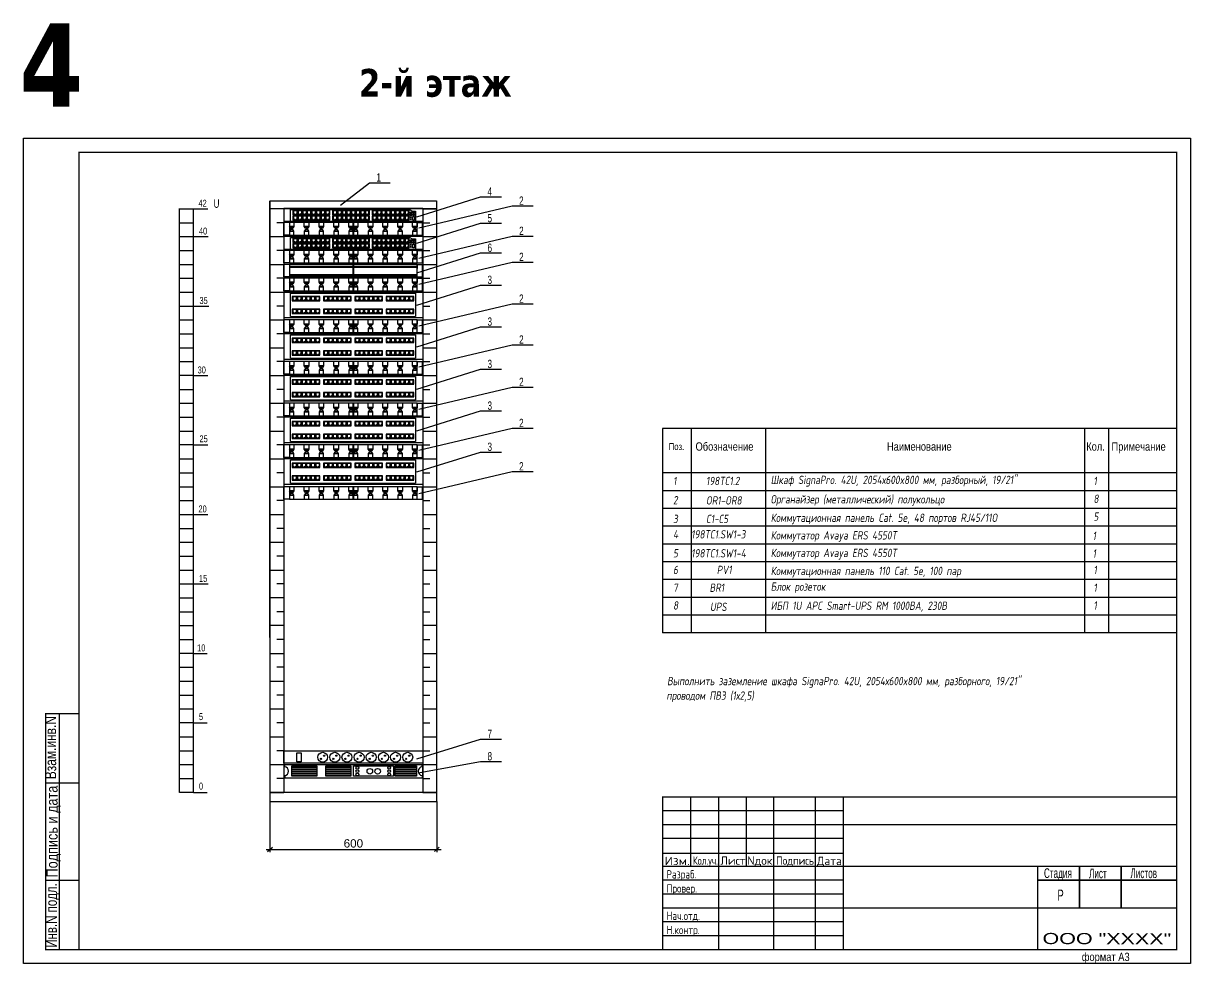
# Model space of a CAD drawing. Header units: millimetres. Extents: x -466220 to -232124, y 35058 to 70175.
# Drawn here: x -232543.7 to -232123.7, y 35412.9 to 35751.3 of the extents above; entities that cross this region are included whole.
import ezdxf
from ezdxf.enums import TextEntityAlignment as Align

# ---------------------------------------------------------------- set-up
doc = ezdxf.new("R2010")
doc.units = ezdxf.units.MM
doc.layers.get('Defpoints').update_dxf_attribs({"color": 111})
for name, color, linetype in [('01СКС', 7, 'Continuous'), ('RACK', 7, 'Continuous'), ('sheet', 7, 'Continuous'), ('ПОЖАРНЫЙ', 10, 'Continuous')]:
    doc.layers.add(name, color=color, linetype=linetype)
doc.layers.add('Бетон', color=3, linetype='Continuous', lineweight=30)
doc.styles.add('GOST 2.304', font='cs_gost2304.shx', dxfattribs={"oblique": 9, "height": 3})
doc.styles.add('my', font='verdanab.ttf', dxfattribs={"width": 0.8, "height": 5})
doc.styles.get("Standard").update_dxf_attribs({"font": 'arial.ttf'})

# ---------------------------------------------------------------- blocks, each defined once
blk = doc.blocks.new('*U39')
for p, q in [((0, 297), (420, 297)), ((0, 0), (0, 297)), ((420, 297), (420, 0)), ((420, 0), (0, 0))]:
    blk.add_line(p, q)
at = {"const_width": 0.5}
for points in [[(415, 5), (415, 292), (20, 292), (20, 5), (415, 5)], [(8, 5), (13, 5), (13, 90), (8, 90)]]:
    blk.add_lwpolyline(points, close=True, dxfattribs=at)
for points, const_width in [([(13, 90), (20, 90)], 0.5), ([(8, 65), (20, 65)], 0.5), ([(230, 5), (230, 60), (415, 60)], 0.5), ([(295, 5), (295, 60)], 0.5), ([(295, 50.01), (415, 50.01)], 0.5), ([(230, 39.65), (295, 39.65)], 0.5), ([(230, 35), (415, 35)], 0.5), ([(365, 5), (365, 35)], 0.5), ([(380, 35), (380, 20)], 0.6), ([(395, 35), (395, 20)], 0.6), ([(8, 30), (20, 30)], 0.5), ([(365, 30), (415, 30)], 0.6), ([(295, 20), (415, 20)], 0.5), ([(13, 5), (20, 5)], 0.5)]:
    blk.add_lwpolyline(points, dxfattribs=dict(const_width=const_width))
for points in [[(240.21, 35), (240.21, 60)], [(250.22, 5), (250.22, 60)], [(260.23, 35), (260.23, 60)], [(270, 5), (270, 60)], [(285, 5), (285, 60)], [(295, 55), (230, 55)], [(295, 50), (230, 50)], [(295, 45), (230, 45)], [(295, 30), (230, 30)], [(295, 25), (230, 25)], [(295, 20), (230, 20)], [(295, 15), (230, 15)], [(295, 10), (230, 10)]]:
    blk.add_lwpolyline(points)
for s, rotation, width, p, p2 in [('Взам.инв.N', 90, 0.768053, (11.81, 66.37), (11.81, 89.07)), ('Подпись и дата', 90, 0.815322, (12.33, 31.02), (12.33, 64.04)), ('Инв.N подл.', 90, 0.739047, (12.07, 5.73), (12.07, 28.95)), ('ООО "ХХХХ"', 359.8588, 1.383625, (366.69, 7.05), (413, 6.93))]:
    blk.add_text(s, height=4, rotation=rotation, dxfattribs=dict(width=width)).set_placement(p, p2, align=Align.FIT)
at = {"style": 'GOST 2.304'}
for s, width, p, p2 in [('Изм.', 1.185621, (230.73, 35.46), (239.8, 35.46)), ('Кол.уч.', 0.703101, (240.88, 35.58), (249.95, 35.58)), ('Лист', 0.982344, (250.79, 35.58), (259.87, 35.58)), ('Nдок', 1.043678, (260.49, 35.58), (269.57, 35.58)), ('Подпись', 0.903483, (270.86, 35.58), (284.48, 35.58)), ('Дата', 0.8657, (285.55, 35.46), (294.51, 35.46))]:
    blk.add_text(s, height=3, dxfattribs=dict(at, width=width)).set_placement(p, p2, align=Align.FIT)
for s, p in [('Разраб.', (231.38, 30.64)), ('Провер.', (231.38, 25.57)), ('Нач.отд.', (231.38, 15.71)), ('Н.контр.', (231.38, 10.62))]:
    blk.add_text(s, height=3, dxfattribs=at).set_placement(p)
for s, height, width, p in [('Стадия', 3.5, 0.6, (367.23, 30.82)), ('Лист', 3.5, 0.6, (383.42, 30.69)), ('Листов', 3.5, 0.6, (398.34, 30.78)), ('Р', 4, 0.6, (372.1, 22.64)), ('формат А3', 3, 0.8, (380.83, 0.93))]:
    blk.add_text(s, height=height, dxfattribs=dict(width=width)).set_placement(p)
blk = doc.blocks.new('AP-_ANSCHLUSSDOSE___1_PORT', base_point=(39.334812, 265))
at = {"layer": 'RACK', "color": 7, "linetype": 'Continuous'}
for points in [[(41.413621, 267.172968), (37.363636, 267.172968), (37.363636, 263.301551), (41.413621, 263.301551)], [(40.363636, 264.4924), (41.063636, 264.4924), (41.063636, 266.7364), (37.863636, 266.7364), (37.863636, 264.4924), (38.413636, 264.4924), (38.413636, 263.9314), (39.09697, 263.9314), (39.09697, 263.619733), (39.74697, 263.619733), (39.74697, 263.946983), (40.363636, 263.9314)]]:
    blk.add_lwpolyline(points, close=True, dxfattribs=at)
blk = doc.blocks.new('SW 1')
at = {"linetype": 'Continuous'}
for p, q in [((1691.73, 1776.61), (1647.7, 1776.61)), ((1647.7, 1776.61), (1647.7, 1772.6)), ((1691.73, 1776.61), (1691.73, 1772.6)), ((1647.7, 1772.6), (1691.73, 1772.6))]:
    blk.add_line(p, q, dxfattribs=at)
at = {"ltscale": 100}
for points in [[(1687.69, 1775.5), (1688.26, 1775.5), (1688.26, 1775.09), (1687.69, 1775.09)], [(1688.52, 1775.5), (1689.09, 1775.5), (1689.09, 1775.09), (1688.52, 1775.09)], [(1687.69, 1774.89), (1688.26, 1774.89), (1688.26, 1774.48), (1687.69, 1774.48)], [(1688.52, 1774.89), (1689.09, 1774.89), (1689.09, 1774.48), (1688.52, 1774.48)], [(1688.54, 1774.12), (1689.07, 1774.12), (1689.07, 1773), (1688.54, 1773)]]:
    blk.add_lwpolyline(points, close=True, dxfattribs=at)
for centre in [(1687.94, 1773.94), (1687.94, 1773.29)]:
    blk.add_circle(centre, 0.186, dxfattribs=at)
at = {"layer": 'RACK'}
for p, q in [((1649.78, 1776.32), (1687.65, 1776.32)), ((1649.78, 1772.6), (1649.78, 1776.32)), ((1687.65, 1776.32), (1688.3, 1775.8)), ((1688.3, 1775.8), (1689.36, 1775.8)), ((1689.36, 1775.8), (1689.36, 1772.6))]:
    blk.add_line(p, q, dxfattribs=at)
at = {"layer": 'RACK', "xscale": 0.3599999999996726, "yscale": 0.3599999999996726, "zscale": 0.3599999999996726}
for p in [(1651.28, 1775.27), (1652.74, 1775.27), (1654.2, 1775.27), (1655.66, 1775.27), (1657.12, 1775.27), (1658.57, 1775.27), (1660.03, 1775.27), (1661.49, 1775.27), (1663.85, 1775.27), (1665.3, 1775.27), (1666.76, 1775.27), (1668.22, 1775.27), (1669.68, 1775.27), (1671.14, 1775.27), (1672.59, 1775.27), (1674.05, 1775.27), (1676.41, 1775.27), (1677.86, 1775.27), (1679.32, 1775.27), (1680.78, 1775.27), (1682.24, 1775.27), (1683.7, 1775.27), (1685.15, 1775.27), (1686.61, 1775.27), (1651.28, 1773.57), (1652.74, 1773.57), (1654.2, 1773.57), (1655.66, 1773.57), (1657.12, 1773.57), (1658.57, 1773.57), (1660.03, 1773.57), (1661.49, 1773.57), (1663.85, 1773.57), (1665.3, 1773.57), (1666.76, 1773.57), (1668.22, 1773.57), (1669.68, 1773.57), (1671.14, 1773.57), (1672.59, 1773.57), (1674.05, 1773.57), (1676.41, 1773.57), (1677.86, 1773.57), (1679.32, 1773.57), (1680.78, 1773.57), (1682.24, 1773.57), (1683.7, 1773.57), (1685.15, 1773.57), (1686.61, 1773.57)]:
    blk.add_blockref('AP-_ANSCHLUSSDOSE___1_PORT', p, dxfattribs=at)
blk = doc.blocks.new('организатор кабеля')
at = {"color": 7, "linetype": 'Continuous'}
for p, q in [((19.43, 0), (-19.49, 0)), ((-19.49, 0), (-19.49, -3.82)), ((-18.11, 0), (-18.11, -1.24)), ((-14.95, -1.24), (-14.95, 0)), ((-13.57, 0), (-13.57, -1.24)), ((-10.46, -1.24), (-10.46, 0)), ((-9.08, 0), (-9.08, -1.24)), ((-5.93, -1.24), (-5.93, 0)), ((-4.54, 0), (-4.54, -1.24)), ((-1.43, -1.24), (-1.43, 0)), ((-0.05, -3.82), (-0.05, 0)), ((-0.05, 0), (-0.05, -1.24)), ((0, 0), (0, -3.82)), ((0, -1.24), (0, 0)), ((1.38, 0), (1.38, -1.24)), ((4.54, -1.24), (4.54, 0)), ((5.92, 0), (5.92, -1.24)), ((9.03, -1.24), (9.03, 0)), ((10.41, 0), (10.41, -1.24)), ((13.56, -1.24), (13.56, 0)), ((14.94, 0), (14.94, -1.24)), ((18.05, -1.24), (18.05, 0)), ((19.43, -3.82), (19.43, 0)), ((19.43, 0), (19.43, -1.24)), ((-19.14, -1.74), (-19.49, -1.24)), ((-19.49, -1.24), (-18.11, -1.24)), ((-18.11, -1.24), (-19.49, -1.24)), ((-19.14, -2.09), (-19.49, -2.58)), ((-19.49, -2.58), (-18.11, -2.58)), ((-18.11, -2.58), (-19.49, -2.58)), ((-18.45, -1.74), (-19.14, -1.74)), ((-18.45, -2.09), (-19.14, -2.09)), ((-18.11, -1.24), (-18.45, -1.74)), ((-18.11, -2.58), (-18.45, -2.09)), ((-18.11, -3.82), (-18.11, -2.58)), ((-14.95, -1.24), (-13.57, -1.24)), ((-14.61, -1.74), (-14.95, -1.24)), ((-13.57, -1.24), (-14.95, -1.24)), ((-14.61, -2.09), (-14.95, -2.58)), ((-14.95, -2.58), (-13.57, -2.58)), ((-14.95, -2.58), (-14.95, -3.82)), ((-13.57, -2.58), (-14.95, -2.58)), ((-13.91, -1.74), (-14.61, -1.74)), ((-13.91, -2.09), (-14.61, -2.09)), ((-13.57, -1.24), (-13.91, -1.74)), ((-13.57, -2.58), (-13.91, -2.09)), ((-13.57, -3.82), (-13.57, -2.58)), ((-10.46, -1.24), (-9.08, -1.24)), ((-10.11, -1.74), (-10.46, -1.24)), ((-9.08, -1.24), (-10.46, -1.24)), ((-10.11, -2.09), (-10.46, -2.58)), ((-10.46, -2.58), (-9.08, -2.58)), ((-10.46, -2.58), (-10.46, -3.82)), ((-9.08, -2.58), (-10.46, -2.58)), ((-9.42, -1.74), (-10.11, -1.74)), ((-9.42, -2.09), (-10.11, -2.09)), ((-9.08, -1.24), (-9.42, -1.74)), ((-9.08, -2.58), (-9.42, -2.09)), ((-9.08, -3.82), (-9.08, -2.58)), ((-5.93, -1.24), (-4.54, -1.24)), ((-5.58, -1.74), (-5.93, -1.24)), ((-4.54, -1.24), (-5.93, -1.24)), ((-5.58, -2.09), (-5.93, -2.58)), ((-5.93, -2.58), (-4.54, -2.58)), ((-5.93, -2.58), (-5.93, -3.82)), ((-4.54, -2.58), (-5.93, -2.58)), ((-4.89, -1.74), (-5.58, -1.74)), ((-4.89, -2.09), (-5.58, -2.09)), ((-4.54, -1.24), (-4.89, -1.74)), ((-4.54, -2.58), (-4.89, -2.09)), ((-4.54, -3.82), (-4.54, -2.58)), ((-1.43, -1.24), (-0.05, -1.24)), ((-1.09, -1.74), (-1.43, -1.24)), ((-0.05, -1.24), (-1.43, -1.24)), ((-1.09, -2.09), (-1.43, -2.58)), ((-1.43, -2.58), (-0.05, -2.58)), ((-1.43, -2.58), (-1.43, -3.82)), ((-0.05, -2.58), (-1.43, -2.58)), ((-0.4, -1.74), (-1.09, -1.74)), ((-0.4, -2.09), (-1.09, -2.09)), ((-0.05, -1.24), (-0.4, -1.74)), ((-0.05, -2.58), (-0.4, -2.09)), ((-0.05, -3.82), (-0.05, -2.58)), ((0, -1.24), (1.38, -1.24)), ((0.35, -1.74), (0, -1.24)), ((1.38, -1.24), (0, -1.24)), ((0.35, -2.09), (0, -2.58)), ((0, -2.58), (1.38, -2.58)), ((0, -2.58), (0, -3.82)), ((1.38, -2.58), (0, -2.58)), ((1.04, -1.74), (0.35, -1.74)), ((1.04, -2.09), (0.35, -2.09)), ((1.38, -1.24), (1.04, -1.74)), ((1.38, -2.58), (1.04, -2.09)), ((1.38, -3.82), (1.38, -2.58)), ((4.54, -1.24), (5.92, -1.24)), ((4.88, -1.74), (4.54, -1.24)), ((5.92, -1.24), (4.54, -1.24)), ((4.88, -2.09), (4.54, -2.58)), ((4.54, -2.58), (5.92, -2.58)), ((4.54, -2.58), (4.54, -3.82)), ((5.92, -2.58), (4.54, -2.58)), ((5.57, -1.74), (4.88, -1.74)), ((5.57, -2.09), (4.88, -2.09)), ((5.92, -1.24), (5.57, -1.74)), ((5.92, -2.58), (5.57, -2.09)), ((5.92, -3.82), (5.92, -2.58)), ((9.03, -1.24), (10.41, -1.24)), ((9.37, -1.74), (9.03, -1.24)), ((10.41, -1.24), (9.03, -1.24)), ((9.37, -2.09), (9.03, -2.58)), ((9.03, -2.58), (10.41, -2.58)), ((9.03, -2.58), (9.03, -3.82)), ((10.41, -2.58), (9.03, -2.58)), ((10.06, -1.74), (9.37, -1.74)), ((10.06, -2.09), (9.37, -2.09)), ((10.41, -1.24), (10.06, -1.74)), ((10.41, -2.58), (10.06, -2.09)), ((10.41, -3.82), (10.41, -2.58)), ((13.56, -1.24), (14.94, -1.24)), ((13.91, -1.74), (13.56, -1.24)), ((14.94, -1.24), (13.56, -1.24)), ((13.91, -2.09), (13.56, -2.58)), ((13.56, -2.58), (14.94, -2.58)), ((13.56, -2.58), (13.56, -3.82)), ((14.94, -2.58), (13.56, -2.58)), ((14.6, -1.74), (13.91, -1.74)), ((14.6, -2.09), (13.91, -2.09)), ((14.94, -1.24), (14.6, -1.74)), ((14.94, -2.58), (14.6, -2.09)), ((14.94, -3.82), (14.94, -2.58)), ((18.05, -1.24), (19.43, -1.24)), ((18.4, -1.74), (18.05, -1.24)), ((19.43, -1.24), (18.05, -1.24)), ((18.4, -2.09), (18.05, -2.58)), ((18.05, -2.58), (19.43, -2.58)), ((18.05, -2.58), (18.05, -3.82)), ((19.43, -2.58), (18.05, -2.58)), ((19.09, -1.74), (18.4, -1.74)), ((19.09, -2.09), (18.4, -2.09)), ((19.43, -1.24), (19.09, -1.74)), ((19.43, -2.58), (19.09, -2.09)), ((19.43, -3.82), (19.43, -2.58)), ((-19.49, -3.82), (19.43, -3.82))]:
    blk.add_line(p, q, dxfattribs=at)
blk = doc.blocks.new('Организатор')
at = {"layer": '01СКС'}
for p, q in [((1647.71, 1803.7), (1647.71, 1807.68)), ((1649.46, 1807.68), (1647.71, 1807.68)), ((1689.92, 1807.68), (1691.67, 1807.68)), ((1691.67, 1803.7), (1691.67, 1807.68)), ((1649.46, 1803.7), (1647.71, 1803.7)), ((1689.92, 1803.7), (1691.67, 1803.7))]:
    blk.add_line(p, q, dxfattribs=at)
at = {"layer": '01СКС', "xscale": 1.039499999999776, "yscale": 1.039499999999776, "zscale": 1.039499999999776}
blk.add_blockref('организатор кабеля', (1669.72, 1807.68), dxfattribs=at)
blk = doc.blocks.new('upc 1u')
at = {"ltscale": 100}
for p, q in [((0, 0), (50, 0)), ((0.28, -0.77), (0.28, 0)), ((49.72, -0.77), (49.72, 0)), ((0.28, -3.99), (0.28, -4.76)), ((2.85, -0.8), (11.84, -0.8)), ((11.84, -1.06), (2.85, -1.06)), ((2.85, -1.52), (11.84, -1.52)), ((11.84, -1.78), (2.85, -1.78)), ((2.85, -2.23), (11.84, -2.23)), ((11.84, -2.49), (2.85, -2.49)), ((2.85, -2.95), (11.84, -2.95)), ((11.84, -3.2), (2.85, -3.2)), ((2.85, -3.66), (11.84, -3.66)), ((11.84, -3.92), (2.85, -3.92)), ((15.08, -0.8), (24.07, -0.8)), ((24.07, -1.06), (15.08, -1.06)), ((15.08, -1.52), (24.07, -1.52)), ((24.07, -1.78), (15.08, -1.78)), ((15.08, -2.23), (24.07, -2.23)), ((24.07, -2.49), (15.08, -2.49)), ((15.08, -2.95), (24.07, -2.95)), ((24.07, -3.2), (15.08, -3.2)), ((15.08, -3.66), (24.07, -3.66)), ((24.07, -3.92), (15.08, -3.92)), ((40.03, -0.8), (47.77, -0.8)), ((47.77, -1.06), (40.03, -1.06)), ((40.03, -1.52), (47.77, -1.52)), ((47.77, -1.78), (40.03, -1.78)), ((40.03, -2.23), (47.77, -2.23)), ((47.77, -2.49), (40.03, -2.49)), ((40.03, -2.95), (47.77, -2.95)), ((47.77, -3.2), (40.03, -3.2)), ((40.03, -3.66), (47.77, -3.66)), ((47.77, -3.92), (40.03, -3.92)), ((49.72, -3.99), (49.72, -4.76))]:
    blk.add_line(p, q, dxfattribs=at)
for points in [[(0, -4.76), (50, -4.76), (50, 0)], [(0, 0), (0, -4.76)]]:
    blk.add_lwpolyline(points)
at = {"color": 0}
for points in [[(11.84, -0.46), (11.84, -4.18), (2.85, -4.18), (2.85, -0.46)], [(24.07, -0.46), (24.07, -4.18), (15.08, -4.18), (15.08, -0.46)], [(39.38, -0.46), (39.38, -4.18), (24.99, -4.18), (24.99, -0.46)], [(47.77, -0.46), (47.77, -4.18), (40.03, -4.18), (40.03, -0.46)]]:
    blk.add_lwpolyline(points, close=True, dxfattribs=at)
for centre, radius in [((26.44, -1.17), 0.5), ((26.44, -2.38), 0.5), ((26.44, -3.56), 0.5), ((30.91, -2.42), 1), ((33.73, -2.42), 1), ((37.9, -1.17), 0.5), ((37.9, -2.38), 0.5), ((37.9, -3.56), 0.5)]:
    blk.add_circle(centre, radius, dxfattribs=at)
for centre, start, end in [((0, -2.38), 279.9115, 80.0885), ((50, -2.38), 99.9115, 260.0885)]:
    blk.add_arc(centre, 1.63, start, end, dxfattribs=at)
blk = doc.blocks.new('патч пан 48 п')
at = {"linetype": 'Continuous'}
for p, q in [((49.99, 0), (0, 0)), ((0, 0), (0, -9.12)), ((49.99, 0), (49.99, -9.12)), ((0, -9.12), (49.99, -9.12))]:
    blk.add_line(p, q, dxfattribs=at)
at = {"ltscale": 100}
blk.add_line((2.36, -8.71), (47.31, -8.71), dxfattribs=at)
at = {"layer": 'RACK'}
for p, q in [((2.36, -0.33), (47.31, -0.33)), ((2.36, -8.71), (2.36, -0.33)), ((47.31, -0.33), (47.31, -8.71))]:
    blk.add_line(p, q, dxfattribs=at)
at = {"layer": 'RACK', "xscale": 0.4087799999979325, "yscale": 0.4087799999979325, "zscale": 0.4087799999979325}
for p in [(3.82, -2.4), (5.48, -2.4), (7.13, -2.4), (8.79, -2.4), (10.44, -2.4), (12.1, -2.4), (15.07, -2.4), (16.73, -2.4), (18.38, -2.4), (20.04, -2.4), (21.69, -2.4), (23.35, -2.4), (26.32, -2.4), (27.98, -2.4), (29.63, -2.4), (31.29, -2.4), (32.94, -2.4), (34.6, -2.4), (37.57, -2.4), (39.23, -2.4), (40.88, -2.4), (42.54, -2.4), (44.19, -2.4), (45.85, -2.4), (3.82, -6.96), (5.48, -6.96), (7.13, -6.96), (8.79, -6.96), (10.44, -6.96), (12.1, -6.96), (15.07, -6.96), (16.73, -6.96), (18.38, -6.96), (20.04, -6.96), (21.69, -6.96), (23.35, -6.96), (26.32, -6.96), (27.98, -6.96), (29.63, -6.96), (31.29, -6.96), (32.94, -6.96), (34.6, -6.96), (37.57, -6.96), (39.23, -6.96), (40.88, -6.96), (42.54, -6.96), (44.19, -6.96), (45.85, -6.96)]:
    blk.add_blockref('AP-_ANSCHLUSSDOSE___1_PORT', p, dxfattribs=at)
blk = doc.blocks.new('110 IDC')
for p, q in [((0, -4.51), (0, 0)), ((1.99, 0), (0, 0)), ((47.93, 0), (49.92, 0)), ((49.92, -4.51), (49.92, 0)), ((1.99, -0.61), (24.93, -0.61)), ((1.99, -0.96), (24.93, -0.96)), ((1.99, -3.68), (24.93, -3.68)), ((1.99, -4.04), (24.93, -4.04)), ((24.99, -0.61), (47.93, -0.61)), ((24.99, -0.96), (47.93, -0.96)), ((24.99, -3.68), (47.93, -3.68)), ((24.99, -4.04), (47.93, -4.04)), ((1.99, -4.51), (0, -4.51)), ((47.93, -4.51), (49.92, -4.51))]:
    blk.add_line(p, q)
at = {"color": 7, "linetype": 'Continuous'}
for p, q in [((47.93, 0), (1.99, 0)), ((1.99, 0), (1.99, -4.51)), ((24.93, -4.51), (24.93, 0)), ((24.93, 0), (24.93, -1.47)), ((24.99, 0), (24.99, -4.51)), ((24.99, -1.47), (24.99, 0)), ((47.93, -4.51), (47.93, 0)), ((47.93, 0), (47.93, -1.47)), ((24.93, -4.51), (24.93, -3.04)), ((24.99, -3.04), (24.99, -4.51)), ((47.93, -4.51), (47.93, -3.04)), ((1.99, -4.51), (47.93, -4.51))]:
    blk.add_line(p, q, dxfattribs=at)
for centre in [(2.43, -0.8), (2.43, -3.87), (2.84, -0.8), (2.84, -3.87), (3.24, -0.8), (3.24, -3.87), (3.64, -0.8), (3.64, -3.87), (4.07, -0.8), (4.07, -3.87), (4.47, -0.8), (4.47, -3.87), (4.85, -0.8), (4.85, -3.87), (5.26, -0.8), (5.26, -3.87), (5.75, -0.8), (5.75, -3.87), (6.16, -0.8), (6.16, -3.87), (7.02, -0.8), (7.02, -3.87), (7.42, -0.8), (7.42, -3.87), (7.82, -0.8), (7.82, -3.87), (8.23, -0.8), (8.23, -3.87), (8.65, -0.8), (8.65, -3.87), (9.06, -0.8), (9.06, -3.87), (9.44, -0.8), (9.44, -3.87), (9.84, -0.8), (9.84, -3.87), (10.33, -0.8), (10.33, -3.87), (10.74, -0.8), (10.74, -3.87), (11.6, -0.8), (11.6, -3.87), (12.01, -0.8), (12.01, -3.87), (12.4, -0.8), (12.4, -3.87), (12.81, -0.8), (12.81, -3.87), (13.24, -0.8), (13.24, -3.87), (13.64, -0.8), (13.64, -3.87), (14.02, -0.8), (14.02, -3.87), (14.43, -0.8), (14.43, -3.87), (14.92, -0.8), (14.92, -3.87), (15.32, -0.8), (15.32, -3.87), (16.19, -0.8), (16.19, -3.87), (16.59, -0.8), (16.59, -3.87), (16.99, -0.8), (16.99, -3.87), (17.4, -0.8), (17.4, -3.87), (17.82, -0.8), (17.82, -3.87), (18.23, -0.8), (18.23, -3.87), (18.61, -0.8), (18.61, -3.87), (19.01, -0.8), (19.01, -3.87), (19.5, -0.8), (19.5, -3.87), (19.91, -0.8), (19.91, -3.87), (20.79, -0.8), (20.79, -3.87), (21.19, -0.8), (21.19, -3.87), (21.59, -0.8), (21.59, -3.87), (22, -0.8), (22, -3.87), (22.42, -0.8), (22.42, -3.87), (22.83, -0.8), (22.83, -3.87), (23.21, -0.8), (23.21, -3.87), (23.61, -0.8), (23.61, -3.87), (24.1, -0.8), (24.1, -3.87), (24.51, -0.8), (24.51, -3.87), (25.43, -0.8), (25.43, -3.87), (25.84, -0.8), (25.84, -3.87), (26.24, -0.8), (26.24, -3.87), (26.64, -0.8), (26.64, -3.87), (27.07, -0.8), (27.07, -3.87), (27.48, -0.8), (27.48, -3.87), (27.85, -0.8), (27.85, -3.87), (28.26, -0.8), (28.26, -3.87), (28.75, -0.8), (28.75, -3.87), (29.16, -0.8), (29.16, -3.87), (30.02, -0.8), (30.02, -3.87), (30.43, -0.8), (30.43, -3.87), (30.82, -0.8), (30.82, -3.87), (31.23, -0.8), (31.23, -3.87), (31.65, -0.8), (31.65, -3.87), (32.06, -0.8), (32.06, -3.87), (32.44, -0.8), (32.44, -3.87), (32.84, -0.8), (32.84, -3.87), (33.34, -0.8), (33.34, -3.87), (33.74, -0.8), (33.74, -3.87), (34.6, -0.8), (34.6, -3.87), (35.01, -0.8), (35.01, -3.87), (35.41, -0.8), (35.41, -3.87), (35.81, -0.8), (35.81, -3.87), (36.24, -0.8), (36.24, -3.87), (36.65, -0.8), (36.65, -3.87), (37.02, -0.8), (37.02, -3.87), (37.43, -0.8), (37.43, -3.87), (37.92, -0.8), (37.92, -3.87), (38.33, -0.8), (38.33, -3.87), (39.19, -0.8), (39.19, -3.87), (39.6, -0.8), (39.6, -3.87), (39.99, -0.8), (39.99, -3.87), (40.4, -0.8), (40.4, -3.87), (40.82, -0.8), (40.82, -3.87), (41.23, -0.8), (41.23, -3.87), (41.61, -0.8), (41.61, -3.87), (42.01, -0.8), (42.01, -3.87), (42.51, -0.8), (42.51, -3.87), (42.91, -0.8), (42.91, -3.87), (43.79, -0.8), (43.79, -3.87), (44.2, -0.8), (44.2, -3.87), (44.59, -0.8), (44.59, -3.87), (45, -0.8), (45, -3.87), (45.42, -0.8), (45.42, -3.87), (45.83, -0.8), (45.83, -3.87), (46.21, -0.8), (46.21, -3.87), (46.61, -0.8), (46.61, -3.87), (47.11, -0.8), (47.11, -3.87), (47.51, -0.8), (47.51, -3.87)]:
    blk.add_circle(centre, 0.107)

msp = doc.modelspace()

# ---------------------------------------------------------------- linework, layer by layer
for p, q in [((-232429.57, 35685.92), (-232419.18, 35693.93)), ((-232419.18, 35693.93), (-232411.68, 35693.93)), ((-232454.97, 35532.49), (-232454.97, 35687.41)), ((-232454.97, 35530.31), (-232454.97, 35687.41)), ((-232402.1, 35681.73), (-232379.21, 35688.93)), ((-232394.97, 35532.87), (-232394.97, 35687.41)), ((-232379.21, 35688.93), (-232371.71, 35688.93)), ((-232454.97, 35684.62), (-232394.97, 35684.62)), ((-232449.97, 35684.59), (-232454.97, 35684.59)), ((-232401.4, 35677.68), (-232367.84, 35685.63)), ((-232399.97, 35684.59), (-232394.97, 35684.59)), ((-232367.84, 35685.63), (-232360.34, 35685.63)), ((-232449.97, 35679.57), (-232452.47, 35679.57)), ((-232402.1, 35672.15), (-232379.21, 35679.34)), ((-232399.97, 35679.57), (-232397.47, 35679.57)), ((-232379.21, 35679.34), (-232371.71, 35679.34)), ((-232454.97, 35674.57), (-232449.97, 35674.57)), ((-232401.4, 35666.8), (-232367.84, 35674.75)), ((-232399.97, 35674.57), (-232394.97, 35674.57)), ((-232367.84, 35674.75), (-232360.34, 35674.75)), ((-232449.97, 35669.57), (-232452.47, 35669.57)), ((-232402.1, 35661.48), (-232379.21, 35668.68)), ((-232399.97, 35669.57), (-232397.47, 35669.57)), ((-232379.21, 35668.68), (-232371.71, 35668.68)), ((-232454.97, 35664.57), (-232449.97, 35664.57)), ((-232401.4, 35657.43), (-232367.84, 35665.38)), ((-232399.97, 35664.57), (-232394.97, 35664.57)), ((-232367.84, 35665.38), (-232360.34, 35665.38)), ((-232449.97, 35659.57), (-232452.47, 35659.57)), ((-232399.97, 35659.57), (-232397.47, 35659.57)), ((-232454.97, 35654.57), (-232449.97, 35654.57)), ((-232402.1, 35649.94), (-232379.21, 35657.14)), ((-232399.97, 35654.57), (-232394.97, 35654.57)), ((-232379.21, 35657.14), (-232371.71, 35657.14)), ((-232401.4, 35642.4), (-232367.84, 35650.35)), ((-232367.84, 35650.35), (-232360.34, 35650.35)), ((-232449.97, 35649.57), (-232452.47, 35649.57)), ((-232399.97, 35649.57), (-232397.47, 35649.57)), ((-232454.97, 35644.57), (-232449.97, 35644.57)), ((-232402.1, 35634.91), (-232379.21, 35642.11)), ((-232399.97, 35644.57), (-232394.97, 35644.57)), ((-232379.21, 35642.11), (-232371.71, 35642.11)), ((-232449.97, 35639.57), (-232452.47, 35639.57)), ((-232399.97, 35639.57), (-232397.47, 35639.57)), ((-232454.97, 35634.57), (-232449.97, 35634.57)), ((-232401.4, 35627.69), (-232367.84, 35635.65)), ((-232399.97, 35634.57), (-232394.97, 35634.57)), ((-232367.84, 35635.65), (-232360.34, 35635.65)), ((-232449.97, 35629.57), (-232452.47, 35629.57)), ((-232399.97, 35629.57), (-232397.47, 35629.57)), ((-232454.97, 35624.57), (-232449.97, 35624.57)), ((-232402.1, 35619.68), (-232379.21, 35626.88)), ((-232399.97, 35624.57), (-232394.97, 35624.57)), ((-232379.21, 35626.88), (-232371.71, 35626.88)), ((-232401.4, 35612.43), (-232367.84, 35620.39)), ((-232367.84, 35620.39), (-232360.34, 35620.39)), ((-232449.97, 35619.57), (-232452.47, 35619.57)), ((-232399.97, 35619.57), (-232397.47, 35619.57)), ((-232454.97, 35614.57), (-232449.97, 35614.57)), ((-232402.1, 35604.67), (-232379.21, 35611.87)), ((-232399.97, 35614.57), (-232394.97, 35614.57)), ((-232379.21, 35611.87), (-232371.71, 35611.87)), ((-232449.97, 35609.57), (-232452.47, 35609.57)), ((-232399.97, 35609.57), (-232397.47, 35609.57)), ((-232454.97, 35604.57), (-232449.97, 35604.57)), ((-232401.4, 35597.67), (-232367.84, 35605.62)), ((-232399.97, 35604.57), (-232394.97, 35604.57)), ((-232367.84, 35605.62), (-232360.34, 35605.62)), ((-232449.97, 35599.57), (-232452.47, 35599.57)), ((-232399.97, 35599.57), (-232397.47, 35599.57)), ((-232402.1, 35589.86), (-232379.21, 35597.05)), ((-232379.21, 35597.05), (-232371.71, 35597.05)), ((-232454.97, 35594.57), (-232449.97, 35594.57)), ((-232399.97, 35594.57), (-232394.97, 35594.57)), ((-232449.97, 35589.57), (-232452.47, 35589.57)), ((-232401.4, 35582.07), (-232367.84, 35590.02)), ((-232399.97, 35589.57), (-232397.47, 35589.57)), ((-232367.84, 35590.02), (-232360.34, 35590.02)), ((-232454.97, 35584.57), (-232449.97, 35584.57)), ((-232399.97, 35584.57), (-232394.97, 35584.57)), ((-232449.97, 35579.57), (-232452.47, 35579.57)), ((-232399.97, 35579.57), (-232397.47, 35579.57)), ((-232454.97, 35574.57), (-232449.97, 35574.57)), ((-232399.97, 35574.57), (-232394.97, 35574.57)), ((-232449.97, 35569.57), (-232452.47, 35569.57)), ((-232399.97, 35569.57), (-232397.47, 35569.57)), ((-232454.97, 35564.57), (-232449.97, 35564.57)), ((-232399.97, 35564.57), (-232394.97, 35564.57)), ((-232449.97, 35559.57), (-232452.47, 35559.57)), ((-232399.97, 35559.57), (-232397.47, 35559.57)), ((-232454.97, 35554.57), (-232449.97, 35554.57)), ((-232399.97, 35554.57), (-232394.97, 35554.57)), ((-232449.97, 35549.57), (-232452.47, 35549.57)), ((-232399.97, 35549.57), (-232397.47, 35549.57)), ((-232449.97, 35544.57), (-232454.97, 35544.57)), ((-232394.97, 35544.57), (-232399.97, 35544.57)), ((-232449.97, 35539.57), (-232452.47, 35539.57)), ((-232399.97, 35539.57), (-232397.47, 35539.57)), ((-232449.97, 35534.57), (-232454.97, 35534.57)), ((-232394.97, 35534.57), (-232399.97, 35534.57)), ((-232449.97, 35529.57), (-232452.47, 35529.57)), ((-232399.97, 35529.57), (-232397.47, 35529.57)), ((-232394.97, 35474.57), (-232394.97, 35531.08)), ((-232454.97, 35524.57), (-232449.97, 35524.57)), ((-232399.97, 35524.57), (-232394.97, 35524.57)), ((-232449.97, 35519.57), (-232452.47, 35519.57)), ((-232399.97, 35519.57), (-232397.47, 35519.57)), ((-232454.97, 35514.57), (-232449.97, 35514.57)), ((-232399.97, 35514.57), (-232394.97, 35514.57)), ((-232449.97, 35509.57), (-232452.47, 35509.57)), ((-232399.97, 35509.57), (-232397.47, 35509.57)), ((-232454.97, 35504.57), (-232449.97, 35504.57)), ((-232454.97, 35504.57), (-232449.97, 35504.57)), ((-232399.97, 35504.57), (-232394.97, 35504.57)), ((-232399.97, 35504.57), (-232394.97, 35504.57)), ((-232449.97, 35499.57), (-232452.47, 35499.57)), ((-232399.97, 35499.57), (-232397.47, 35499.57)), ((-232454.97, 35494.57), (-232449.97, 35494.57)), ((-232454.97, 35494.57), (-232449.97, 35494.57)), ((-232454.97, 35494.57), (-232449.97, 35494.57)), ((-232399.97, 35494.57), (-232394.97, 35494.57)), ((-232399.97, 35494.57), (-232394.97, 35494.57)), ((-232402.1, 35486.58), (-232379.21, 35493.77)), ((-232379.21, 35493.77), (-232371.71, 35493.77)), ((-232449.97, 35489.57), (-232452.47, 35489.57)), ((-232399.97, 35489.57), (-232397.47, 35489.57)), ((-232454.97, 35484.57), (-232449.97, 35484.57)), ((-232454.97, 35484.57), (-232449.97, 35484.57)), ((-232454.97, 35484.57), (-232449.97, 35484.57)), ((-232401.11, 35481.68), (-232379.21, 35485.68)), ((-232399.97, 35484.57), (-232394.97, 35484.57)), ((-232399.97, 35484.57), (-232394.97, 35484.57)), ((-232379.21, 35485.68), (-232371.71, 35485.68)), ((-232449.97, 35479.57), (-232452.47, 35479.57)), ((-232399.97, 35479.57), (-232397.47, 35479.57)), ((-232454.97, 35474.57), (-232449.97, 35474.57)), ((-232399.97, 35474.57), (-232394.97, 35474.57)), ((-232455.81, 35453.26), (-232454.11, 35454.82)), ((-232395.81, 35453.26), (-232394.11, 35454.82))]:
    msp.add_line(p, q)
at = {"color": 0}
for p, q in [((-232487.72, 35684.57), (-232477.35, 35684.57)), ((-232487.53, 35530.69), (-232487.53, 35684.57)), ((-232482.53, 35530.69), (-232482.53, 35684.57)), ((-232449.97, 35684.62), (-232449.97, 35530.95)), ((-232399.97, 35684.62), (-232399.97, 35530.57)), ((-232487.53, 35679.57), (-232482.53, 35679.57)), ((-232487.53, 35674.57), (-232477.17, 35674.57)), ((-232487.35, 35669.57), (-232482.35, 35669.57)), ((-232487.35, 35664.57), (-232482.35, 35664.57)), ((-232487.35, 35659.57), (-232482.35, 35659.57)), ((-232487.35, 35654.57), (-232482.35, 35654.57)), ((-232487.35, 35649.57), (-232482.35, 35649.57)), ((-232487.35, 35649.57), (-232476.99, 35649.57)), ((-232487.35, 35644.57), (-232482.35, 35644.57)), ((-232487.35, 35639.57), (-232482.35, 35639.57)), ((-232487.35, 35634.57), (-232482.35, 35634.57)), ((-232487.35, 35629.57), (-232482.35, 35629.57)), ((-232482.35, 35624.57), (-232487.35, 35624.57)), ((-232482.35, 35624.57), (-232477.35, 35624.57)), ((-232487.35, 35619.57), (-232482.35, 35619.57)), ((-232487.35, 35614.57), (-232482.35, 35614.57)), ((-232487.35, 35609.57), (-232482.35, 35609.57)), ((-232487.35, 35604.57), (-232482.35, 35604.57)), ((-232482.35, 35599.57), (-232487.35, 35599.57)), ((-232482.35, 35599.57), (-232477.35, 35599.57)), ((-232487.35, 35594.57), (-232482.35, 35594.57)), ((-232487.35, 35589.57), (-232482.35, 35589.57)), ((-232487.35, 35584.57), (-232482.35, 35584.57)), ((-232487.35, 35579.57), (-232482.35, 35579.57)), ((-232487.72, 35574.57), (-232477.35, 35574.57)), ((-232487.53, 35569.57), (-232482.53, 35569.57)), ((-232487.53, 35564.57), (-232482.53, 35564.57)), ((-232487.53, 35559.57), (-232482.53, 35559.57)), ((-232487.53, 35554.57), (-232482.53, 35554.57)), ((-232487.53, 35549.57), (-232482.53, 35549.57)), ((-232487.53, 35549.57), (-232477.17, 35549.57)), ((-232487.53, 35544.57), (-232482.53, 35544.57)), ((-232487.53, 35539.57), (-232482.53, 35539.57)), ((-232487.53, 35534.57), (-232482.53, 35534.57)), ((-232487.53, 35474.57), (-232487.53, 35530.69)), ((-232487.53, 35529.57), (-232482.53, 35529.57)), ((-232482.53, 35474.57), (-232482.53, 35530.69)), ((-232449.97, 35530.95), (-232449.97, 35474.57)), ((-232399.97, 35530.57), (-232399.97, 35474.57)), ((-232482.53, 35524.57), (-232487.53, 35524.57)), ((-232482.53, 35524.57), (-232477.53, 35524.57)), ((-232487.53, 35519.57), (-232482.53, 35519.57)), ((-232487.53, 35514.57), (-232482.53, 35514.57)), ((-232487.53, 35509.57), (-232482.53, 35509.57)), ((-232487.53, 35504.57), (-232482.53, 35504.57)), ((-232482.53, 35499.57), (-232487.53, 35499.57)), ((-232482.53, 35499.57), (-232477.53, 35499.57)), ((-232487.53, 35494.57), (-232482.53, 35494.57)), ((-232487.53, 35489.57), (-232482.53, 35489.57)), ((-232487.53, 35484.57), (-232482.53, 35484.57)), ((-232487.53, 35479.57), (-232482.53, 35479.57)), ((-232482.53, 35474.57), (-232487.53, 35474.57)), ((-232482.53, 35474.57), (-232477.53, 35474.57)), ((-232449.97, 35474.57), (-232454.97, 35474.57)), ((-232399.97, 35474.57), (-232394.97, 35474.57))]:
    msp.add_line(p, q, dxfattribs=at)
at = {"color": 7, "linetype": 'Continuous'}
msp.add_line((-232449.97, 35674.88), (-232449.97, 35679.22), dxfattribs=at)
at = {"ltscale": 4}
msp.add_line((-232449.97, 35654.54), (-232399.97, 35654.54), dxfattribs=at)
at = {"ltscale": 0.53}
for p, q in [((-232313.72, 35605.52), (-232313.72, 35531.92)), ((-232128.72, 35605.52), (-232313.72, 35605.52)), ((-232303.49, 35605.52), (-232303.49, 35531.92)), ((-232276.66, 35605.52), (-232276.66, 35531.92)), ((-232161.94, 35605.52), (-232161.94, 35531.92)), ((-232153.27, 35605.52), (-232153.27, 35531.92)), ((-232128.72, 35589.52), (-232313.72, 35589.52)), ((-232128.72, 35583.12), (-232313.72, 35583.12)), ((-232128.72, 35576.72), (-232313.72, 35576.72)), ((-232128.72, 35570.32), (-232313.72, 35570.32)), ((-232128.72, 35563.92), (-232313.72, 35563.92)), ((-232128.72, 35557.52), (-232313.72, 35557.52)), ((-232128.72, 35551.12), (-232313.72, 35551.12)), ((-232128.72, 35544.72), (-232313.72, 35544.72)), ((-232128.72, 35538.32), (-232313.72, 35538.32)), ((-232128.72, 35531.92), (-232313.72, 35531.92))]:
    msp.add_line(p, q, dxfattribs=at)
at = {"color": 0, "linetype": 'ByBlock'}
for p, q in [((-232454.97, 35471.25), (-232454.97, 35453.06)), ((-232394.97, 35471.25), (-232394.97, 35453.06)), ((-232456.4, 35454.03), (-232393.39, 35454.03))]:
    msp.add_line(p, q, dxfattribs=at)
at = {"const_width": 0.5}
for points in [[(-232454.97, 35530.31), (-232454.97, 35687.41)], [(-232394.97, 35687.41), (-232394.97, 35530.82)], [(-232454.97, 35471.25), (-232454.97, 35530.31)], [(-232394.97, 35530.82), (-232394.97, 35471.25)], [(-232454.97, 35474.57), (-232394.97, 35474.57)], [(-232454.97, 35471.25), (-232394.97, 35471.25)]]:
    msp.add_lwpolyline(points, dxfattribs=at)
at = {"color": 0, "const_width": 0.5}
msp.add_lwpolyline([(-232454.97, 35687.41), (-232394.97, 35687.41)], dxfattribs=at)
for points in [[(-232449.97, 35489.57), (-232399.97, 35489.57), (-232399.97, 35485.02), (-232449.97, 35485.02)], [(-232445.36, 35488.81), (-232443.76, 35488.81), (-232443.76, 35485.58), (-232445.36, 35485.58)]]:
    msp.add_lwpolyline(points, close=True)
for centre, radius in [((-232436.02, 35487.2), 1.79), ((-232436.59, 35486.64), 0.223), ((-232435.46, 35487.77), 0.223), ((-232431.65, 35487.2), 1.79), ((-232432.21, 35486.64), 0.223), ((-232431.09, 35487.77), 0.223), ((-232427.28, 35487.2), 1.79), ((-232427.84, 35486.64), 0.223), ((-232426.72, 35487.77), 0.223), ((-232422.91, 35487.2), 1.79), ((-232423.47, 35486.64), 0.223), ((-232422.35, 35487.77), 0.223), ((-232418.54, 35487.2), 1.79), ((-232419.1, 35486.64), 0.223), ((-232417.98, 35487.77), 0.223), ((-232414.16, 35487.2), 1.79), ((-232414.73, 35486.64), 0.223), ((-232413.6, 35487.77), 0.223), ((-232409.79, 35487.2), 1.79), ((-232410.35, 35486.64), 0.223), ((-232409.23, 35487.77), 0.223), ((-232405.42, 35487.2), 1.79), ((-232405.98, 35486.64), 0.223), ((-232404.86, 35487.77), 0.223)]:
    msp.add_circle(centre, radius)

# ---------------------------------------------------------------- block references
at = {"xscale": 1.135500000003958, "yscale": 1.135500000003958, "zscale": 1.135500000003958}
for p in [(-234320.94, 33627), (-234320.94, 33617), (-234320.94, 33606.95), (-234320.94, 33591.95), (-234320.94, 33576.95), (-234320.94, 33561.95), (-234320.94, 33546.95), (-234320.94, 33531.95)]:
    msp.add_blockref('Организатор', p, dxfattribs=at)
for name, p in [('110 IDC', (-232449.97, 35664.57)), ('патч пан 48 п', (-232449.97, 35654.57)), ('патч пан 48 п', (-232449.97, 35639.57)), ('патч пан 48 п', (-232449.97, 35624.57)), ('патч пан 48 п', (-232449.97, 35609.57)), ('патч пан 48 п', (-232449.97, 35594.57)), ('upc 1u', (-232449.97, 35484.57))]:
    msp.add_blockref(name, p)
at = {"layer": 'sheet'}
msp.add_blockref('*U39', (-232543.72, 35412.93), dxfattribs=at)
at = {"layer": 'Бетон', "color": 3, "xscale": 1.135500000003958, "yscale": 1.135500000003958, "zscale": 1.135500000003958}
for p in [(-234320.94, 33667.28), (-234320.94, 33657.28)]:
    msp.add_blockref('SW 1', p, dxfattribs=at)

# ---------------------------------------------------------------- texts
at = {"width": 0.7}
for s, height, p in [('1', 3, (-232416.68, 35694.31)), ('4', 3, (-232376.71, 35689.3)), ('42', 2.5, (-232480.72, 35685.31)), ('U', 3, (-232475.27, 35684.94)), ('2', 3, (-232365.34, 35686.01)), ('5', 3, (-232376.71, 35679.72)), ('40', 2.5, (-232480.53, 35675.31)), ('2', 3, (-232365.34, 35675.13)), ('6', 3, (-232376.71, 35669.05)), ('2', 3, (-232365.34, 35665.76)), ('3', 3, (-232376.71, 35657.51)), ('35', 2.5, (-232480.35, 35650.31)), ('2', 3, (-232365.34, 35650.73)), ('3', 3, (-232376.71, 35642.48)), ('2', 3, (-232365.34, 35636.02)), ('3', 3, (-232376.71, 35627.25)), ('30', 2.5, (-232481.02, 35625.32)), ('2', 3, (-232365.34, 35620.76)), ('3', 3, (-232376.71, 35612.24)), ('2', 3, (-232365.34, 35606)), ('25', 2.5, (-232480.35, 35600.57)), ('3', 3, (-232376.71, 35597.43)), ('2', 3, (-232365.34, 35590.4)), ('20', 2.5, (-232480.72, 35575.31)), ('15', 2.5, (-232480.53, 35550.31)), ('10', 2.5, (-232481.2, 35525.32)), ('5', 2.5, (-232480.53, 35500.57)), ('7', 3, (-232376.71, 35494.15)), ('8', 3, (-232376.71, 35486.06)), ('0', 2.5, (-232480.53, 35475.57))]:
    msp.add_text(s, height=height, dxfattribs=at).set_placement(p)
at = {"ltscale": 0.53, "width": 0.8}
for s, height, p in [('Поз.', 2.5, (-232311.53, 35597.75)), ('Обозначение', 3, (-232301.87, 35597.53)), ('Наименование', 3, (-232232.98, 35597.53)), ('Кол.', 3, (-232161.28, 35597.53)), ('Примечание', 3, (-232152.19, 35597.53))]:
    msp.add_text(s, height=height, dxfattribs=at).set_placement(p)
at = {"ltscale": 0.53, "style": 'GOST 2.304', "oblique": 9}
for s, p in [('1', (-232309.94, 35585.12)), ('198TC1.2', (-232298.09, 35585.12)), ('Шкаф SignaPro. 42U, 2054х600x800 мм, разборный, 19/21"', (-232274.81, 35585.52)), ('1', (-232158.67, 35585.12)), ('2', (-232309.94, 35578.21)), ('OR1-OR8', (-232298.09, 35578.13)), ('Органайзер (металлический) полукольцо', (-232274.81, 35578.53)), ('8', (-232158.67, 35578.72)), ('3', (-232309.94, 35571.47)), ('C1-С5', (-232298.09, 35571.48)), ('Коммутационная панель Cat. 5e, 48 портов RJ45/11O', (-232274.81, 35571.88)), ('5', (-232158.67, 35572.32)), ('4', (-232309.94, 35565.92)), ('198TC1.SW1-3', (-232303.42, 35565.92)), ('Коммутатор Avaya ERS 4550T', (-232274.81, 35565.56)), ('1', (-232158.99, 35565.4)), ('5', (-232309.94, 35559.1)), ('198TC1.SW1-4', (-232303.42, 35559.1)), ('Коммутатор Avaya ERS 4550T', (-232274.81, 35559.24)), ('1', (-232158.99, 35559)), ('6', (-232309.94, 35553.12)), ('PV1', (-232294.21, 35553.12)), ('Коммутационная панель 110 Cat. 5e, 100 пар', (-232274.81, 35552.76)), ('1', (-232158.67, 35553.12)), ('7', (-232309.94, 35546.72)), ('BR1', (-232296.81, 35546.72)), ('Блок розеток', (-232274.81, 35547.12)), ('1', (-232158.67, 35546.72)), ('8', (-232309.94, 35540.32)), ('UPS', (-232296.65, 35539.83)), ('ИБП 1U APC Smart-UPS RM 1000ВА, 230В', (-232274.81, 35540.23)), ('1', (-232158.67, 35540.32)), ('Выполнить заземление шкафа SignaPro. 42U, 2054х600x800 мм, разборного, 19/21"', (-232312.08, 35513.12)), ('проводом ПВ3 (1х2,5)', (-232312.32, 35507.9))]:
    msp.add_text(s, height=3, dxfattribs=at).set_placement(p)
at = {"insert": (-232424.97, 35456.18), "char_height": 3, "attachment_point": 5}
msp.add_mtext('600', dxfattribs=at)
at = {"layer": 'Defpoints', "color": 2, "ltscale": 0.53, "style": 'my', "width": 0.8}
msp.add_text('4', height=30, dxfattribs=at).set_placement((-232545.13, 35721.31))
at = {"layer": 'ПОЖАРНЫЙ', "ltscale": 0.53, "style": 'my', "width": 0.8}
msp.add_text('2-й этаж', height=10, dxfattribs=at).set_placement((-232422.92, 35724.9))

doc.saveas('drawing.dxf')
